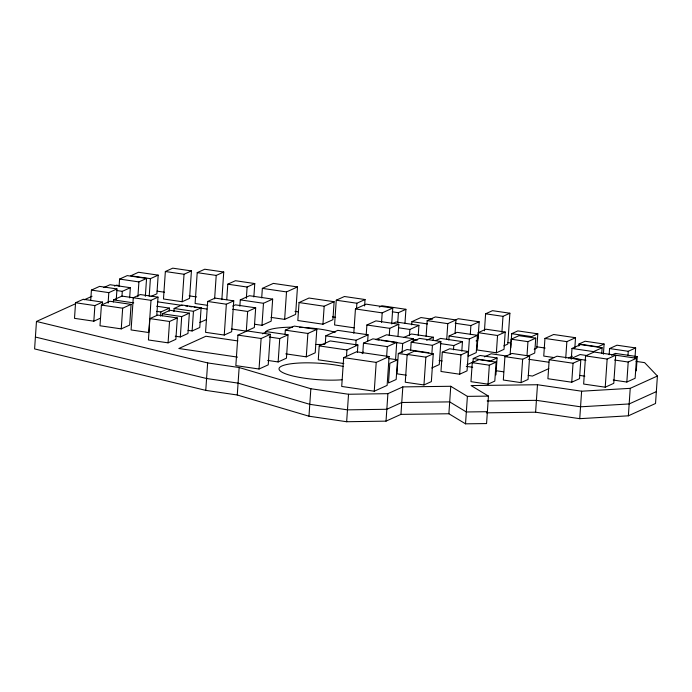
<?xml version="1.0" encoding="UTF-8"?>
<svg xmlns="http://www.w3.org/2000/svg" width="692" height="692" viewBox="0 0 692 692"><rect width="100%" height="100%" fill="white"/><g stroke="black" fill="none" stroke-linecap="round" stroke-linejoin="round"><path stroke-width="1.04" d="M75.48 303.762L36.468 321.451L34.6 348.915L205.775 390.375L237.269 394.994L308.969 416.203L346.657 421.731L386.024 421.134L400.945 414.37L448.883 413.755L465.526 423.833L486.571 423.565L488.448 396.101L471.088 385.582L537.485 384.735L581.617 391.205L630.23 388.342L657.4 376.024L644.624 362.634L636.069 361.38M102.338 305.233L102.546 302.11L83.222 299.281L75.566 302.75L74.502 318.346L93.835 321.183L100.53 318.147M90.704 300.579L91.422 290.086L99.579 286.384L116.974 288.936L116.265 299.428M93.835 321.183L94.891 305.587L102.546 302.11M101.404 305.077L99.994 325.768L121.256 328.882L129.681 325.067L131.091 304.376L109.829 301.262L101.404 305.077L122.666 308.2L131.091 304.376M108.099 303.131L108.817 292.638L116.974 288.936M113.393 301.989L113.531 299.913L121.948 296.098L151.003 300.328L158.018 297.145L156.773 315.405M119.076 286.436L119.578 279.075L127.233 275.606L146.566 278.435L145.346 296.314M121.956 296.435L122.302 291.349L130.338 287.699L129.646 297.88M121.256 328.882L122.666 308.2M137.907 296.626L138.91 281.912L146.566 278.435M149.204 296.28L150.398 278.668L158.183 275.139L156.911 293.789L151.072 296.435M151.003 300.328L148.806 332.541L131.082 329.946L133.279 297.733L140.294 294.55L158.018 297.145M149.887 318.597L148.434 339.962L168.078 342.843L175.863 339.322L177.316 317.957L157.664 315.076L149.887 318.597L169.54 321.486L177.316 317.957M160.587 316.14L160.873 311.971L169.419 308.096L169.211 311.218M162.231 315.915L162.378 313.779L170.024 310.301L189.357 313.139L187.973 333.483L180.318 336.961L175.232 336.208M165.353 271.523L163.476 298.987L182.16 301.729L189.556 298.373L191.433 270.901L172.749 268.167L165.353 271.523L184.037 274.257L191.433 270.901M168.078 342.843L169.54 321.486M173.917 311.573L174.133 308.468L181.78 304.99L201.113 307.828L199.772 327.498L192.117 330.966L188.051 330.369M182.16 301.729L184.037 274.257M180.318 336.961L181.702 316.607L189.357 313.139M192.117 330.966L193.457 311.296L201.113 307.828M221.855 299.679L223.741 272.017L204.737 269.231L197.211 272.639L195.109 303.503L207.782 305.354M207.669 301.461L205.567 332.324L224.251 335.058L231.647 331.71L233.749 300.847L215.065 298.105L207.669 301.461L226.353 304.203L233.749 300.847M205.775 390.375L207.643 362.911L36.468 321.451M214.624 298.84L216.215 275.425L223.741 272.017M224.251 335.058L226.353 304.203M226.734 299.671L227.789 284.187L235.436 280.718L254.768 283.556L253.852 296.972M237.927 335.101L235.842 365.618L259.042 369.018L268.228 364.857L270.304 334.331L247.113 330.932L237.927 335.101L261.118 338.5L270.304 334.331M239.856 306.175L240.288 299.878L249.466 295.718L272.665 299.117L271.16 321.157L261.974 325.327L254.595 324.245M237.269 394.994L239.147 367.53L207.643 362.911M246.343 298.382L247.113 287.024L254.768 283.556M246.309 331.139L247.65 311.469L255.685 307.828L254.345 327.498L246.309 331.139L231.353 328.942M261.706 297.88L262.355 288.374L273.323 283.4L297.482 286.938L295.614 314.41L284.646 319.384L270.987 317.377M259.042 369.018L261.118 338.5M261.974 325.327L263.479 303.286L272.665 299.117M278.149 361.951L279.741 338.552L288.036 334.798L286.436 358.197L278.149 361.951L267.674 360.42M284.646 319.384L286.514 291.912L297.482 286.938M285.035 334.409L285.329 330.153L294.256 326.105L316.806 329.409L315.206 352.808L306.279 356.856L285.779 353.854M299.048 302.551L297.828 320.526L322.948 324.211L332.904 319.695L334.124 301.721L308.995 298.036L299.048 302.551L324.176 306.236L334.124 301.721M306.279 356.856L307.879 333.457L316.806 329.409M308.969 416.203L310.846 388.731L239.147 367.53M357.383 352.479L357.894 344.988L330.188 340.931L319.22 345.905L318.277 359.805L343.846 363.56M322.948 324.211L324.176 306.236M325.327 343.076L325.82 335.793L337.808 330.352L368.092 334.798L367.668 341.035M364.606 305.985L365.047 299.532L344.426 296.505L336.26 300.207L334.573 324.963L354.166 327.835M343.673 357.626L341.71 386.447L374.251 391.222L387.131 385.383L389.094 356.553L356.562 351.787L343.673 357.626L376.214 362.4L389.094 356.553M346.493 356.38L346.926 349.962L357.894 344.988M346.657 421.731L348.534 394.258L387.901 393.661L402.822 386.897L450.752 386.283L467.394 396.369L488.448 396.101M353.794 333.25L355.446 308.952L366.033 304.151L392.771 308.07L391.689 323.925M356.518 308.615L356.882 303.234L365.047 299.532M355.749 345.429L356.103 340.23L368.092 334.798M362.755 353.638L363.464 343.137L372.901 338.855L396.741 342.35L395.53 360.195M366.25 334.279L366.89 324.989L375.938 320.88L398.817 324.228L397.969 336.623M374.251 391.222L376.214 362.4M381.543 322.385L382.192 312.87L392.771 308.07M386.594 357.133L387.304 346.631L396.741 342.35M389.267 335.568L389.76 328.337L398.817 324.228M386.024 421.134L387.901 393.661M397.744 322.316L398.402 312.706L405.927 309.298L404.976 323.181M397.502 359.823L396.161 379.493L388.506 382.961L389.847 363.291L397.502 359.823L388.342 358.482M428.902 352.747L407 349.538L398.324 353.474L396.94 373.818L406.325 375.194M402.052 352.842L402.683 343.509L413.271 338.708L413.055 341.822M400.945 414.37L402.822 386.897M407.173 354.416L405.27 382.218L423.962 384.96L431.358 381.603L433.253 353.802L414.569 351.06L407.173 354.416L425.857 357.15L433.253 353.802M409.456 335.559L409.872 329.453L418.928 325.344L418.236 335.516M411.697 324.851L411.913 321.65L420.97 317.55L432.405 319.228M410.598 350.602L411.169 342.211L419.586 338.397L440.847 341.511L439.273 364.572L431.791 367.962M426.108 336.312L427.18 320.63L435.337 316.927L455.959 319.946L455.033 333.544M423.962 384.96L425.857 357.15M431.86 353.716L432.431 345.334L440.847 341.511M433.14 340.421L433.356 337.22L411.446 334.002L403.739 337.497M442.292 352.142L440.977 371.474L459.661 374.216L467.057 370.86L468.38 351.527L449.688 348.785L442.292 352.142L460.976 354.884L468.38 351.527M446.729 339.339L447.793 323.648L455.959 319.946M448.814 340.057L449.091 335.983L457.127 332.342L477.419 335.317L476.243 352.609L468.207 356.259L469.384 338.959L477.419 335.317M448.883 413.755L450.752 386.283M453.494 349.797L453.788 345.559L462.455 341.623L461.806 351.155M459.661 374.216L460.976 354.884M470.309 334.167L470.897 325.551L479.193 321.789L478.016 339.019M465.526 423.833L467.394 396.369M472.264 362.669L470.967 381.664L488.042 384.164L494.806 381.102L496.095 362.106L479.028 359.606L472.264 362.669L489.339 365.177L496.095 362.106M472.947 362.772L473.233 358.525L479.988 355.463L497.064 357.963L495.913 374.926M478.215 332.67L477.039 349.97L496.372 352.808L504.018 349.33L505.203 332.039L485.871 329.202L478.215 332.67L497.548 335.508L505.203 332.039M484.443 330.819L485.602 313.796L492.488 310.673L509.883 313.225L507.781 344.08L503.845 345.862M488.042 384.164L489.339 365.177M496.372 352.808L497.548 335.508M501.908 332.307L502.998 316.348L509.883 313.225M504.926 356.631L503.326 380.029L521.05 382.633L528.057 379.45L529.657 356.051L511.942 353.456L504.926 356.631L522.642 359.235L529.657 356.051M510.186 354.131L511.198 339.21L518.983 335.681L535.729 338.137L534.717 353.058L527.909 356.138M510.739 347.92L511.016 343.855M511.154 341.813L511.708 333.674L517.832 330.897L537.805 333.829L536.836 348.076L534.207 349.261M521.05 382.633L522.642 359.235M527.01 355.515L527.953 341.658L535.729 338.137M486.346 412.83L535.608 412.207L537.485 384.735M574.827 348.085L575.528 337.713L553.626 334.495L544.95 338.431L543.748 356.069L554.18 357.591M549.206 359.736L547.908 378.723L571.748 382.218L579.524 378.688L580.822 359.702L556.982 356.207L549.206 359.736L573.045 363.231L580.822 359.702M565.727 358.24L566.86 341.64L575.528 337.713M571.263 359.235L571.999 348.457L580.545 344.581L602.126 347.747L601.763 353.136M571.748 382.218L573.045 363.231M578.832 346.043L578.97 344.01L585.095 341.234L604.099 344.019L603.407 354.192M535.608 412.207L579.74 418.677L581.617 391.205M585.562 355.896L583.65 384.043L605.232 387.2L613.778 383.325L615.698 355.178L607.152 359.053L585.562 355.896L594.108 352.02L636.493 358.266L635.126 378.282L626.84 382.036L613.224 380.038M605.232 387.2L607.152 359.053M609.15 354.797L609.574 348.56L616.97 345.204L635.654 347.938L635.083 356.259M627.973 355.454L628.258 351.294L635.654 347.938M626.84 382.036L628.206 362.028L636.493 358.266M579.74 418.677L628.362 415.814L630.23 388.342M636.277 370.86L637.245 356.614L615.344 353.404L611.486 355.152M657.4 376.024L655.532 403.488L628.362 415.814M103.8 287.561L110.045 284.723L130.338 287.699M84.251 299.783L92.053 296.245M114.483 286.073L116.429 285.182L119.638 285.658M232.711 306.063L235.384 304.852L255.685 307.828M199.867 322.515L206.623 319.453M262.484 333.812L267.095 331.728L288.036 334.798M379.268 307.075L382.088 305.795L405.927 309.298M392.433 323.631L396.058 321.988L418.928 325.344M361.492 352.903L363.335 352.072M455.492 319.972L458.251 318.718L479.193 321.789M426.609 340.274L433.356 337.22M435.735 340.594L440.553 338.405L462.455 341.623M476.096 340.94L477.938 340.101M467.048 364.727L473.812 361.665M484.435 356.847L491.19 353.776L507.201 356.129M537.805 333.829L531.681 336.606L511.708 333.674M497.064 357.963L490.308 361.034L473.233 358.525M568.547 357.963L572.405 356.216M548.86 368.611L532.451 376.059L528.178 375.427M604.099 344.019L597.983 346.796L578.97 344.01M602.126 347.747L593.58 351.623L571.999 348.457M634.356 357.928L637.245 356.614M656.336 391.62L629.175 403.946L580.553 406.81L536.421 400.339L487.159 400.962M487.384 411.697L466.33 411.965L449.688 401.888L401.758 402.493L386.837 409.266L347.47 409.854L309.782 404.327L238.083 383.126L206.579 378.507L35.413 337.047M485.602 313.796L502.998 316.348M197.211 272.639L216.215 275.425M262.355 288.374L286.514 291.912M227.789 284.187L247.113 287.024M336.26 300.207L356.882 303.234M158.183 275.139L138.53 272.259L130.753 275.788L150.398 278.668M392.182 311.798L398.402 312.706M455.198 323.242L470.897 325.551M355.446 308.952L382.192 312.87M427.18 320.63L447.793 323.648M544.95 338.431L566.86 341.64M609.574 348.56L628.258 351.294M411.913 321.65L427.509 323.942M119.578 279.075L138.91 281.912M511.198 339.21L527.953 341.658M240.288 299.878L263.479 303.286M157.067 291.142L164.549 292.24M189.141 295.847L196.623 296.946M294.991 311.365L298.2 311.841M332.411 316.858L335.62 317.325M507.764 342.566L510.973 343.033M536.629 346.796L545.184 348.05M398.436 327.774L409.872 329.453M587.569 355.645L580.086 354.546L572.05 358.188L585.942 360.229M614.591 360.03L628.206 362.028M449.091 335.983L469.384 338.959M366.89 324.989L389.76 328.337M116.965 290.562L122.302 291.349M232.694 309.281L247.65 311.469M91.422 290.086L108.817 292.638M413.271 338.708L386.534 334.79L375.946 339.59L379.155 340.066M157.845 301.868L182.385 305.466M185.586 305.933L187.722 306.253M189.859 306.565L191.995 306.876M194.123 307.187L197.324 307.655M199.46 307.966L206.934 309.065M413.21 339.469L417.38 340.075M440.224 343.569L453.788 345.559M528.541 359.252L548.817 362.227M411.169 342.211L432.431 345.334M174.133 308.468L193.457 311.296M113.531 299.913L133.729 302.88M156.686 306.227L169.419 308.096M381.292 340.377L388.783 341.476M390.919 341.787L402.683 343.509M325.82 335.793L356.103 340.23M285.329 330.153L307.879 333.457M156.634 311.348L160.873 311.971M363.464 343.137L387.304 346.631M162.378 313.779L181.702 316.607M579.515 375.384L584.852 376.163M75.566 302.75L94.891 305.587M398.324 353.474L407.709 354.849M439.065 360.523L442.197 360.982M269.274 337.021L279.741 338.552M466.287 366.353L472.688 367.296M496.164 370.739L503.638 371.829M319.22 345.905L346.926 349.962M237.901 340.94L205.887 336.251L178.856 348.508L237.546 357.115M310.846 388.731L348.534 394.258M324.885 344.305A40.283 8.235 3.9 0 1 315.725 344.478M265.244 332.186A40.283 8.235 3.9 0 1 292.482 327.16M299.662 327.29A40.283 8.235 3.9 0 1 335.205 332.316M341.978 379.787A40.283 8.235 3.9 0 1 288.702 374.874A40.283 8.235 3.9 0 1 289.974 363.923A40.283 8.235 3.9 0 1 343.517 366.5"/></g></svg>
